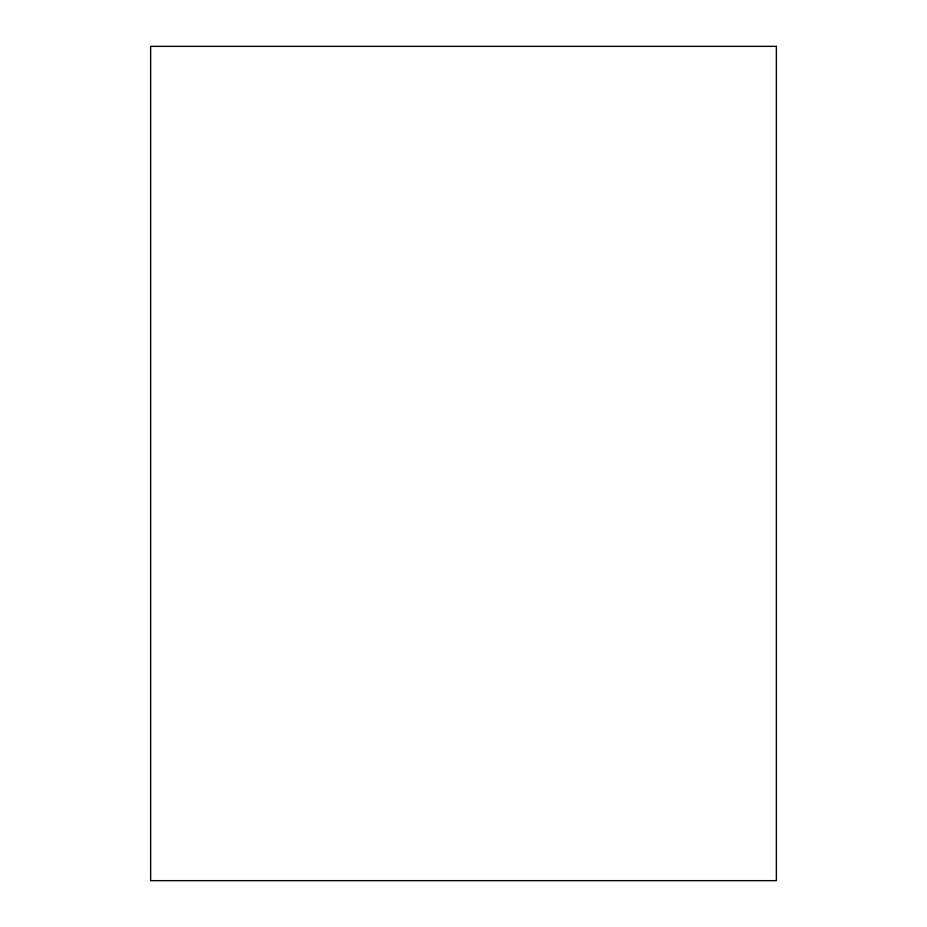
<?xml version="1.0" encoding="UTF-8"?>
<svg xmlns="http://www.w3.org/2000/svg" width="927" height="927" viewBox="0 0 927 927"><rect width="100%" height="100%" fill="white"/><g stroke="black" fill="none" stroke-linecap="round" stroke-linejoin="round"><path stroke-width="1.39" d="M776.362 46.35L150.637 46.35L150.637 880.65L776.362 880.65L776.362 46.35"/></g></svg>
